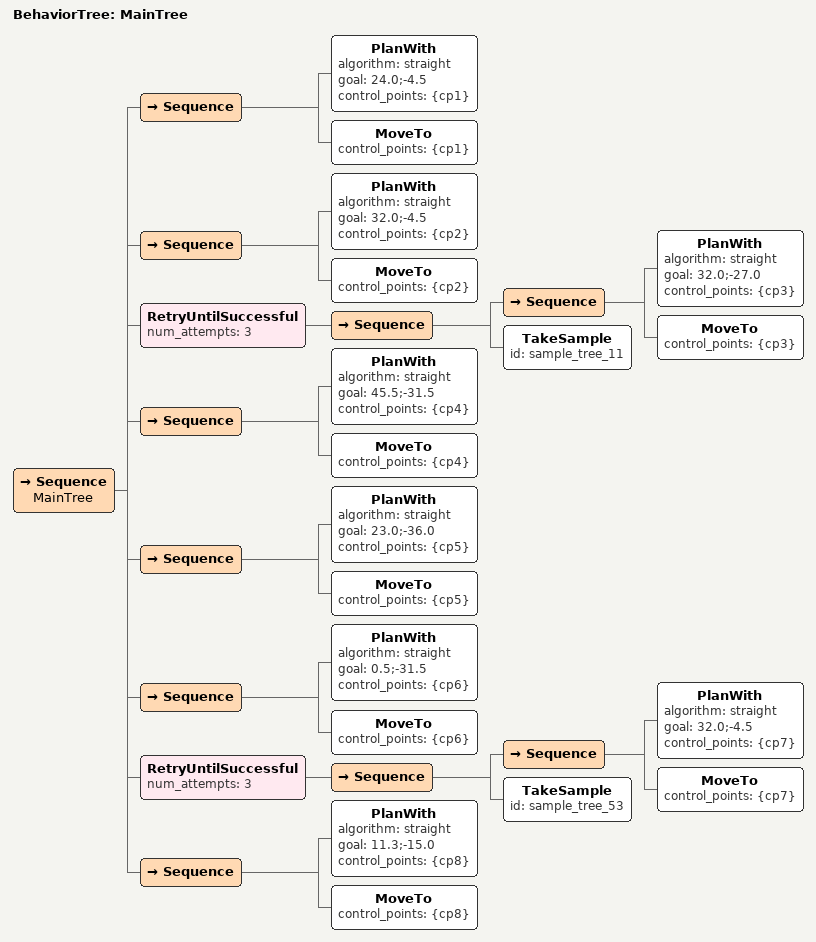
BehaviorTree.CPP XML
<?xml version="1.0"?>
<root BTCPP_format="4" main_tree_to_execute="MainTree">
  <BehaviorTree ID="MainTree">
    <Sequence name="MainTree">
      <!-- move_to_entrance_5: lat=37.266488501443305 lon=-120.42053433807618 -->
      <Sequence>
        <PlanWith algorithm="straight" goal="24.0;-4.5" control_points="{cp1}"/>
        <MoveTo control_points="{cp1}"/>
      </Sequence>
      <!-- move_to_tree_11_row_waypoint: lat=37.26640452995226 lon=-120.42053431151196 -->
      <Sequence>
        <PlanWith algorithm="straight" goal="32.0;-4.5" control_points="{cp2}"/>
        <MoveTo control_points="{cp2}"/>
      </Sequence>
      <RetryUntilSuccessful num_attempts="3">
        <Sequence>
          <!-- approach_tree_11: lat=37.266404577471214 lon=-120.42058159970989 -->
          <Sequence>
            <PlanWith algorithm="straight" goal="32.0;-27.0" control_points="{cp3}"/>
            <MoveTo control_points="{cp3}"/>
          </Sequence>
          <TakeSample id="sample_tree_11"/>
        </Sequence>
      </RetryUntilSuccessful>
      <!-- exit_to_entrance_5: lat=37.266488501443305 lon=-120.42053433807618 (same waypoint as move_to_entrance_5) -->
      <Sequence>
        <PlanWith algorithm="straight" goal="45.5;-31.5" control_points="{cp4}"/>
        <MoveTo control_points="{cp4}"/>
      </Sequence>
      <!-- move_to_entrance_7: lat=37.26648825932271 lon=-120.42043967229692 -->
      <Sequence>
        <PlanWith algorithm="straight" goal="23.0;-36.0" control_points="{cp5}"/>
        <MoveTo control_points="{cp5}"/>
      </Sequence>
      <!-- move_to_tree_53_row_waypoint: lat=37.26621051786413 lon=-120.42043988043025 -->
      <Sequence>
        <PlanWith algorithm="straight" goal="0.5;-31.5" control_points="{cp6}"/>
        <MoveTo control_points="{cp6}"/>
      </Sequence>
      <RetryUntilSuccessful num_attempts="3">
        <Sequence>
          <!-- approach_tree_53: lat=37.26621083783149 lon=-120.42039269568987 -->
          <Sequence>
            <PlanWith algorithm="straight" goal="32.0;-4.5" control_points="{cp7}"/>
            <MoveTo control_points="{cp7}"/>
          </Sequence>
          <TakeSample id="sample_tree_53"/>
        </Sequence>
      </RetryUntilSuccessful>
      <!-- exit_to_entrance_7: lat=37.26648825932271 lon=-120.42043967229692 (same waypoint as move_to_entrance_7) -->
      <Sequence>
        <PlanWith algorithm="straight" goal="11.3;-15.0" control_points="{cp8}"/>
        <MoveTo control_points="{cp8}"/>
      </Sequence>
    </Sequence>
  </BehaviorTree>
</root>
